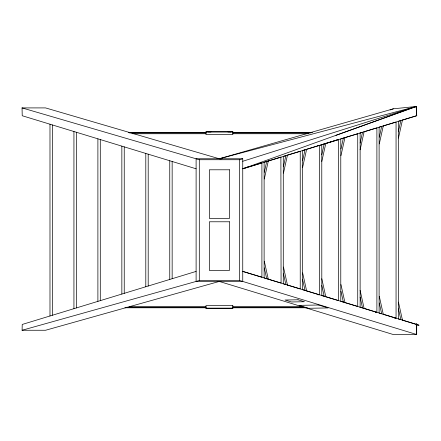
<?xml version="1.0" encoding="UTF-8"?>
<svg xmlns="http://www.w3.org/2000/svg" width="441" height="441" viewBox="0 0 441 441"><rect width="100%" height="100%" fill="white"/><g stroke="black" fill="none" stroke-linecap="round" stroke-linejoin="round"><path stroke-width="0.66" d="M416.679 324.449L416.712 323.6L416.684 334.51L393.207 334.51L219.265 281.441L45.566 330.259L22.089 330.259L22.226 324.455L196.107 271.408M264.302 172.304L266.7 161.511M264.302 179.007L268.293 161.026M283.469 166.455L285.862 155.662M283.469 173.164L287.46 155.177M302.631 160.607L305.029 149.819M302.631 167.315L306.622 149.328M321.798 154.763L324.19 143.97L321.61 144.703M321.798 161.472L325.789 143.485M340.959 148.915L343.357 138.121M340.959 155.623L344.95 137.636M360.126 143.066L362.519 132.278M360.126 149.775L364.117 131.787M379.288 137.223L381.685 126.429M379.288 143.931L383.279 125.944M398.455 131.374L400.847 120.58M398.455 138.083L402.446 120.095M416.552 115.735L416.243 106.49L242.743 168.82L416.739 115.735L416.243 106.49L393.405 108.795L219.265 158.76L45.528 107.907L22.05 107.907L22.226 115.74L196.107 168.793M414.992 106.992L416.243 106.49L219.265 158.76L221.277 158.975M247.919 166.902L242.743 168.76L261.722 162.972M335.965 135.304L416.243 106.49L242.743 161.274M390.169 109.947L393.405 108.795M317.873 145.431L319.4 145.431L338.396 139.588L325.48 143.518M22.05 107.907L199.304 159.73L239.546 159.73L242.743 158.76L242.743 281.441L196.107 281.441L22.089 330.259M285.862 155.607L283.282 156.395L283.282 283.806L285.862 284.594M287.152 155.215L300.233 151.28L300.233 288.921L287.152 284.985M305.029 149.758L302.449 150.546L302.449 289.654L305.029 290.437M306.964 149.168L319.218 145.431M359.939 133.006L362.519 132.223M363.808 131.826L376.895 127.89L376.895 312.305L375.368 312.305M381.685 126.374L379.106 127.162L379.106 313.038L381.685 313.827L379.288 302.978M382.975 125.983L396.057 122.047L396.057 318.154L394.53 318.154M398.267 121.314L400.88 120.514M402.186 120.117L416.822 115.652M416.227 325.116L418.95 325.193L416.552 324.466L416.684 334.51L239.546 280.465L199.304 280.465L196.107 281.441L196.107 158.76L242.743 158.76M205.991 132.063L232.82 132.063M128.331 132.416L205.991 132.416M232.82 132.416L312.542 132.416M129.224 132.901L205.991 132.901M232.82 132.901L310.96 132.901M132.653 133.739L205.991 133.739M232.82 133.739L308.215 133.739M337.04 139.588L338.567 139.588L338.567 300.613L325.48 296.677M321.776 144.703L321.798 295.498M260.383 162.972L261.904 162.972L261.904 277.229L242.743 271.435M317.873 294.77L319.4 294.77L319.4 145.431M340.777 301.346L340.777 138.854L357.728 133.739L357.728 306.462L344.647 302.526M129.224 306.462L205.991 306.462M232.82 306.462L302.046 306.462M125.801 307.3L205.991 307.3M232.82 307.3L305.475 307.3M124.897 307.785L205.991 307.785M232.82 307.785L307.046 307.785M205.991 308.132L232.82 308.132M242.743 271.38L416.739 324.466M306.319 290.834L319.218 294.77M321.61 295.498L324.19 296.286M341.422 301.539L343.357 302.135M359.939 307.19L362.519 307.978M363.808 308.375L376.708 312.305M382.975 314.218L395.875 318.154M398.267 318.887L400.88 319.681M402.186 320.083L418.95 325.193M398.455 302.118L402.446 320.105M398.455 308.827L400.847 319.615M379.288 296.269L383.279 314.257M360.126 290.421L364.117 308.408M360.126 297.129L362.519 307.923M340.959 284.577L344.95 302.565M340.959 291.286L343.357 302.074M321.798 278.729L325.789 296.716M321.798 285.437L324.19 296.231M302.631 272.885L306.622 290.867M302.631 279.588L305.029 290.382M283.469 267.037L287.46 285.024M283.469 273.745L285.862 284.533M264.302 261.188L268.293 279.175M264.302 267.896L266.7 278.69M398.455 121.314L398.455 318.887M360.126 133.006L360.126 307.19M239.546 159.73L239.546 280.465M199.304 159.73L199.304 280.465M172.155 161.483L172.155 278.718M169.757 160.75L169.757 279.451M148.198 154.174L148.198 286.027M145.8 153.44L145.8 286.755M124.241 146.864L124.241 293.337M121.848 146.136L121.848 294.064M100.289 139.554L100.289 300.641M97.891 138.827L97.891 301.374M76.332 132.25L76.332 307.95M73.934 131.517L73.934 308.683M52.374 124.941L52.374 315.26M49.982 124.208L49.982 315.988M207.728 131.787L211.024 131.82L207.728 131.787M227.848 131.787L231.145 131.82L227.848 131.787M207.728 308.347L211.024 308.38L207.728 308.347M227.848 308.347L231.145 308.38L227.848 308.347M280.884 157.123L264.12 162.238L264.12 277.957L281.071 283.072L280.884 157.123M298.028 299.781L284.996 300.023L291.385 301.969L304.411 301.732L298.028 299.781M318.6 305.007L299.059 305.365L308.639 308.287L328.181 307.928L318.6 305.007M232.82 131.578L205.991 131.578L205.991 134.571L232.82 134.571L232.82 131.578M229.485 169.791L209.365 169.791L209.365 218.422L229.485 218.422L229.485 169.791M229.485 221.779L209.365 221.779L209.365 270.405L229.485 270.405L229.485 221.779M232.82 305.624L205.991 305.624L205.991 308.623L232.82 308.623L232.82 305.624"/></g></svg>
